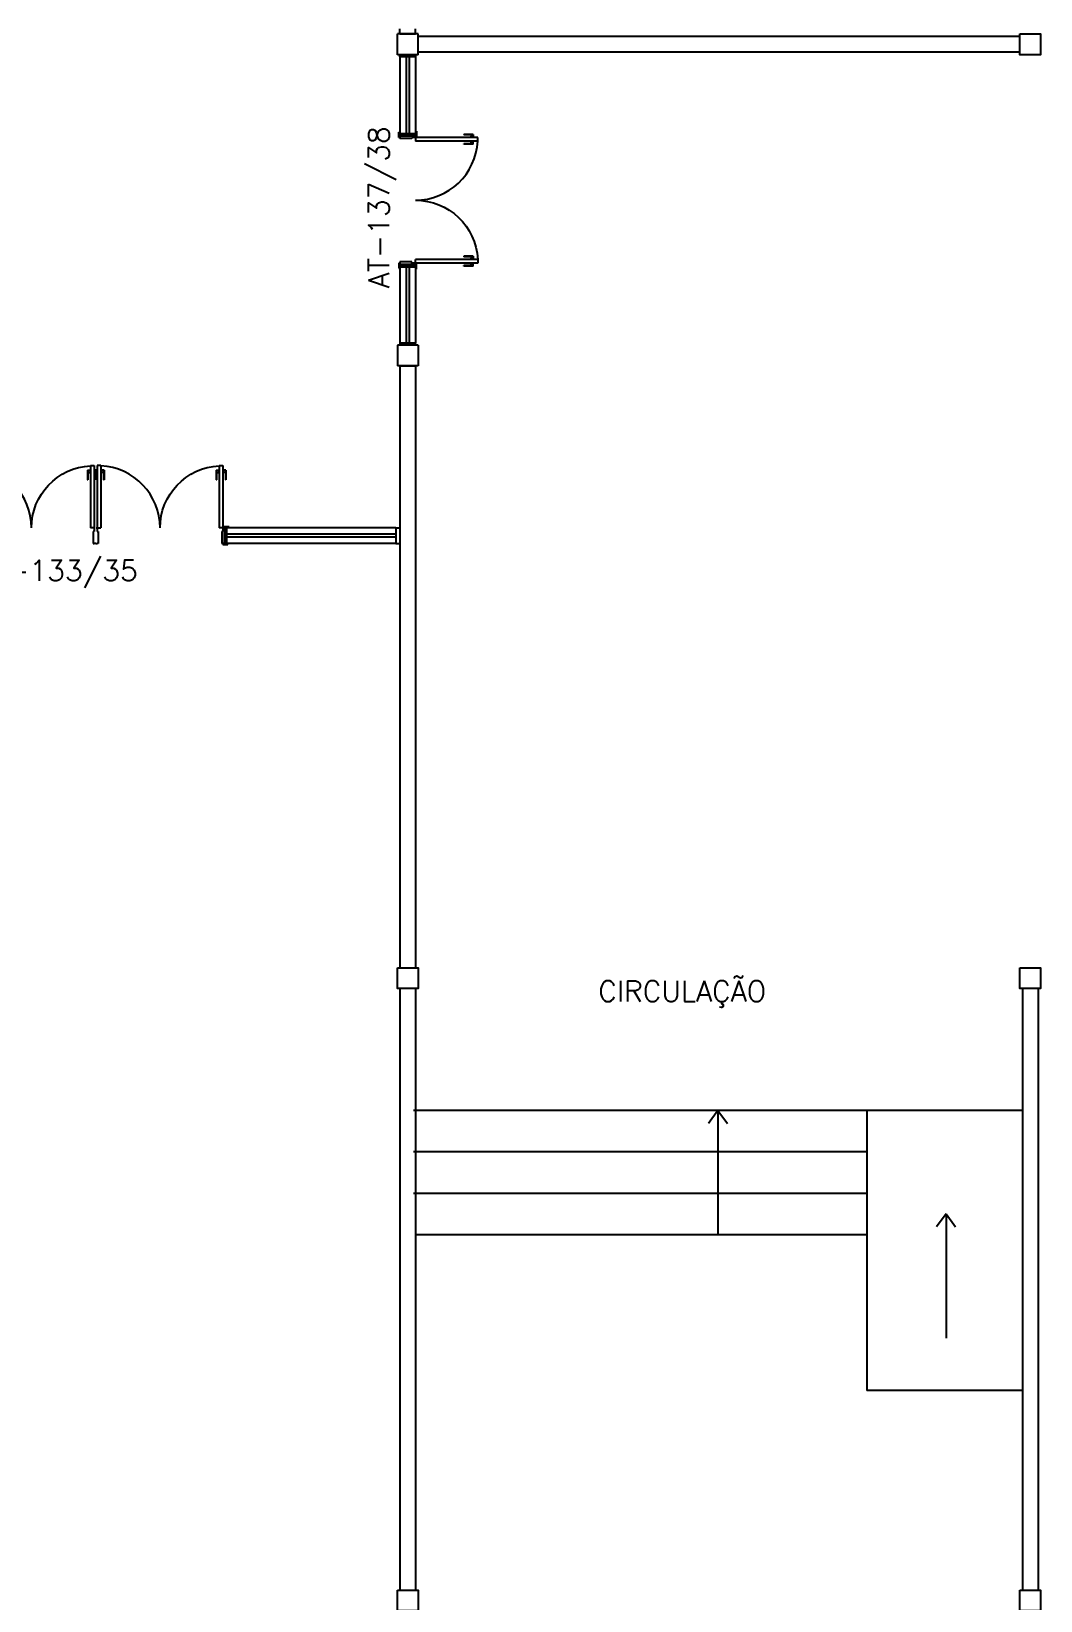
# Model space of a CAD drawing. Header units: millimetres. Extents: x 2069 to 2250, y 1124 to 1284.
# Drawn here: x 2202.35 to 2212.07, y 1151.98 to 1167.11 of the extents above; entities that cross this region are included whole.
import ezdxf

# ---------------------------------------------------------------- set-up
doc = ezdxf.new("R2010")
doc.units = ezdxf.units.MM
for name, color, linetype in [('ALV', 2, 'Continuous'), ('DIV', 2, 'Continuous'), ('ENDEREÇO', 2, 'Continuous'), ('JANELA', 1, 'Continuous'), ('MACANETA', 1, 'Continuous'), ('MARCO', 2, 'Continuous'), ('PAVIMENTO', 1, 'Continuous'), ('PILARES', 3, 'Continuous'), ('PISO', 1, 'Continuous'), ('PORTA', 2, 'Continuous'), ('TEXTO', 2, 'Continuous')]:
    doc.layers.add(name, color=color, linetype=linetype)
doc.styles.add('UNB-100', font='simplex.shx', dxfattribs={"height": 0.2})

# ---------------------------------------------------------------- blocks, each defined once
blk = doc.blocks.new('DOOR-60')
at = {"layer": 'MACANETA', "color": 1}
for p, q in [((-0.08, -0.555), (-0.08, -0.465)), ((-0.08, -0.465), (-0.075, -0.465)), ((-0.08, -0.555), (-0.053, -0.555)), ((-0.075, -0.555), (-0.075, -0.465)), ((-0.075, -0.535), (-0.053, -0.535)), ((-0.053, -0.528), (-0.05, -0.528)), ((-0.053, -0.563), (-0.053, -0.528)), ((-0.053, -0.563), (-0.05, -0.563)), ((-0.012, -0.528), (-0.015, -0.528)), ((-0.012, -0.563), (-0.015, -0.563)), ((-0.012, -0.563), (-0.012, -0.528)), ((0.01, -0.535), (-0.012, -0.535)), ((0.015, -0.555), (-0.012, -0.555)), ((0.01, -0.555), (0.01, -0.465)), ((0.015, -0.465), (0.01, -0.465)), ((0.015, -0.555), (0.015, -0.465))]:
    blk.add_line(p, q, dxfattribs=at)
at = {"layer": 'PORTA'}
for p, q in [((-0.05, -0.6), (-0.05, 0)), ((-0.015, 0), (-0.05, 0)), ((-0.015, -0.6), (-0.015, 0)), ((-0.05, -0.6), (-0.015, -0.6))]:
    blk.add_line(p, q, dxfattribs=at)
at = {"layer": 'PORTA', "color": 1}
blk.add_arc((-0.02, 0), 0.6, 180, 267.134, dxfattribs=at)

msp = doc.modelspace()

# ---------------------------------------------------------------- linework, layer by layer
at = {"layer": 'ALV'}
for p, q in [((2211.87325, 1167.05627), (2206.07325, 1167.05627)), ((2211.87325, 1166.90627), (2206.07325, 1166.90627)), ((2205.89825, 1166.09878), (2206.04825, 1166.09878)), ((2206.04825, 1166.09878), (2205.89825, 1166.09878)), ((2205.89825, 1164.85377), (2205.89825, 1164.85877)), ((2206.04825, 1164.85877), (2205.89825, 1164.85877)), ((2206.04825, 1164.85377), (2205.89825, 1164.85377)), ((2206.04825, 1164.85377), (2206.04825, 1164.85877)), ((2205.89825, 1163.88127), (2205.89825, 1158.08127)), ((2206.04825, 1163.88127), (2206.04825, 1158.08127)), ((2204.20576, 1162.17047), (2204.20576, 1162.32047)), ((2204.20576, 1162.32047), (2204.20576, 1162.17047)), ((2204.20576, 1162.32047), (2204.20576, 1162.17047)), ((2204.20576, 1162.17047), (2204.20576, 1162.32047)), ((2205.89825, 1157.87127), (2205.89825, 1152.08127)), ((2206.04825, 1157.87127), (2206.04825, 1152.08127)), ((2211.89825, 1157.88127), (2211.89825, 1152.08127)), ((2212.04825, 1157.88127), (2212.04825, 1152.08127))]:
    msp.add_line(p, q, dxfattribs=at)
at = {"layer": 'DIV', "color": 3}
for p, q in [((2205.89825, 1167.08127), (2205.89825, 1167.13127)), ((2205.89825, 1167.08127), (2206.04825, 1167.08127)), ((2206.04825, 1167.08127), (2206.04825, 1167.13127)), ((2205.89825, 1163.88127), (2206.04825, 1163.88127))]:
    msp.add_line(p, q, dxfattribs=at)
at = {"layer": 'JANELA', "color": 3}
for p, q in [((2205.89825, 1166.86127), (2205.89825, 1166.88127)), ((2206.04825, 1166.86127), (2205.89825, 1166.86127)), ((2206.04825, 1166.88127), (2206.04825, 1166.86127)), ((2205.89825, 1166.11878), (2205.89825, 1166.09878)), ((2206.04825, 1166.11878), (2205.89825, 1166.11878)), ((2206.04825, 1166.09878), (2206.04825, 1166.11878)), ((2205.89825, 1164.83377), (2205.89825, 1164.85377)), ((2206.04825, 1164.83377), (2205.89825, 1164.83377)), ((2206.04825, 1164.85377), (2206.04825, 1164.83377)), ((2205.89825, 1164.10127), (2205.89825, 1164.08127)), ((2206.04825, 1164.10127), (2205.89825, 1164.10127)), ((2206.04825, 1164.08127), (2206.04825, 1164.10127)), ((2204.20576, 1162.32047), (2204.22576, 1162.32047)), ((2204.20576, 1162.32047), (2204.22576, 1162.32047)), ((2204.22576, 1162.32047), (2204.22576, 1162.17047)), ((2204.22576, 1162.32047), (2204.22576, 1162.17047)), ((2204.22576, 1162.17047), (2204.20576, 1162.17047)), ((2204.22576, 1162.17047), (2204.20576, 1162.17047))]:
    msp.add_line(p, q, dxfattribs=at)
at = {"layer": 'JANELA'}
for p, q in [((2205.89825, 1166.86127), (2205.89825, 1166.11878)), ((2205.95825, 1166.86127), (2205.95825, 1166.11878)), ((2205.98825, 1166.86127), (2205.98825, 1166.11878)), ((2206.04825, 1166.86127), (2206.04825, 1166.11878)), ((2205.89825, 1164.83377), (2205.89825, 1164.10127)), ((2205.95825, 1164.83377), (2205.95825, 1164.10127)), ((2205.98825, 1164.83377), (2205.98825, 1164.10127)), ((2206.04825, 1164.83377), (2206.04825, 1164.10127)), ((2205.85825, 1162.32047), (2204.22576, 1162.32047)), ((2205.85825, 1162.26047), (2204.22576, 1162.26047)), ((2205.85825, 1162.23047), (2204.22576, 1162.23047)), ((2205.85825, 1162.17047), (2204.22576, 1162.17047))]:
    msp.add_line(p, q, dxfattribs=at)
at = {"layer": 'MARCO'}
for p, q in [((2206.04825, 1166.14378), (2206.05825, 1166.14378)), ((2206.05825, 1166.14378), (2206.05825, 1166.09378)), ((2205.88825, 1166.13378), (2205.89825, 1166.13378)), ((2205.88825, 1166.08378), (2205.88825, 1166.13378)), ((2205.89825, 1166.08378), (2205.88825, 1166.08378)), ((2205.89825, 1166.09878), (2205.89825, 1166.08378)), ((2205.89825, 1166.07378), (2205.89825, 1166.08378)), ((2206.01325, 1166.07378), (2205.89825, 1166.07378)), ((2206.01325, 1166.08378), (2206.01325, 1166.07378)), ((2206.04825, 1166.08378), (2206.01325, 1166.08378)), ((2206.04825, 1166.09878), (2206.04825, 1166.09378)), ((2206.04825, 1166.09378), (2206.04825, 1166.08378)), ((2206.05825, 1166.09378), (2206.04825, 1166.09378)), ((2205.89825, 1164.87377), (2205.88825, 1164.87377)), ((2205.88825, 1164.87377), (2205.88825, 1164.82377)), ((2205.88825, 1164.82377), (2205.89825, 1164.82377)), ((2206.01325, 1164.88377), (2205.89825, 1164.88377)), ((2205.89825, 1164.88377), (2205.89825, 1164.87377)), ((2205.89825, 1164.85877), (2205.89825, 1164.87377)), ((2206.01325, 1164.87377), (2206.01325, 1164.88377)), ((2206.04825, 1164.87377), (2206.01325, 1164.87377)), ((2206.04825, 1164.86377), (2206.04825, 1164.87377)), ((2206.05825, 1164.86377), (2206.04825, 1164.86377)), ((2206.04825, 1164.85877), (2206.04825, 1164.86377)), ((2206.04825, 1164.81377), (2206.05825, 1164.81377)), ((2206.05825, 1164.81377), (2206.05825, 1164.86377)), ((2202.94075, 1162.28547), (2202.94075, 1162.17047)), ((2202.95075, 1162.28547), (2202.94075, 1162.28547)), ((2202.95075, 1162.32047), (2202.95075, 1162.28547)), ((2202.96075, 1162.32047), (2202.95075, 1162.32047)), ((2202.97075, 1162.32047), (2202.98075, 1162.32047)), ((2202.98075, 1162.32047), (2202.98075, 1162.28547)), ((2202.98075, 1162.28547), (2202.99075, 1162.28547)), ((2202.99075, 1162.28547), (2202.99075, 1162.17047)), ((2204.18076, 1162.28547), (2204.18076, 1162.17047)), ((2204.19076, 1162.28547), (2204.18076, 1162.28547)), ((2204.19076, 1162.32047), (2204.19076, 1162.28547)), ((2204.20076, 1162.32047), (2204.19076, 1162.32047)), ((2204.20076, 1162.33047), (2204.20076, 1162.32047)), ((2204.25076, 1162.33047), (2204.20076, 1162.33047)), ((2204.20576, 1162.32047), (2204.20076, 1162.32047)), ((2204.25076, 1162.32047), (2204.25076, 1162.33047)), ((2202.94075, 1162.17047), (2202.95075, 1162.17047)), ((2202.96575, 1162.17047), (2202.95075, 1162.17047)), ((2202.96575, 1162.17047), (2202.98075, 1162.17047)), ((2202.99075, 1162.17047), (2202.98075, 1162.17047)), ((2204.18076, 1162.17047), (2204.19076, 1162.17047)), ((2204.20576, 1162.17047), (2204.19076, 1162.17047)), ((2204.19076, 1162.17047), (2204.19076, 1162.16047)), ((2204.19076, 1162.16047), (2204.24076, 1162.16047)), ((2204.24076, 1162.16047), (2204.24076, 1162.17047))]:
    msp.add_line(p, q, dxfattribs=at)
at = {"layer": 'PAVIMENTO'}
for p, q in [((2211.89825, 1156.70627), (2206.02825, 1156.70627)), ((2210.39825, 1156.70627), (2210.39825, 1154.00627)), ((2210.39825, 1156.30627), (2206.02825, 1156.30627)), ((2210.39825, 1155.90627), (2206.02825, 1155.90627)), ((2210.39825, 1155.50627), (2206.04825, 1155.50627)), ((2211.89825, 1154.00627), (2210.39825, 1154.00627))]:
    msp.add_line(p, q, dxfattribs=at)
at = {"layer": 'PILARES'}
for p, q in [((2205.87325, 1166.88127), (2205.87325, 1167.08127)), ((2206.07325, 1167.08127), (2205.87325, 1167.08127)), ((2206.07325, 1166.88127), (2206.07325, 1167.08127)), ((2206.07325, 1166.88127), (2205.87325, 1166.88127)), ((2205.87325, 1164.08127), (2205.87325, 1163.88127)), ((2206.07325, 1164.08127), (2205.87325, 1164.08127)), ((2206.07325, 1164.08127), (2206.07325, 1163.88127)), ((2206.07325, 1163.88127), (2205.87325, 1163.88127))]:
    msp.add_line(p, q, dxfattribs=at)
for points in [[(2211.87325, 1167.08127), (2212.07325, 1167.08127), (2212.07325, 1166.88127), (2211.87325, 1166.88127)], [(2205.87325, 1158.08127), (2206.07325, 1158.08127), (2206.07325, 1157.88127), (2205.87325, 1157.88127)], [(2211.87325, 1158.08127), (2212.07325, 1158.08127), (2212.07325, 1157.88127), (2211.87325, 1157.88127)], [(2211.87325, 1158.08127), (2212.07325, 1158.08127), (2212.07325, 1157.88127), (2211.87325, 1157.88127)], [(2205.87325, 1152.08127), (2206.07325, 1152.08127), (2206.07325, 1151.88127), (2205.87325, 1151.88127)], [(2211.87325, 1152.08127), (2212.07325, 1152.08127), (2212.07325, 1151.88127), (2211.87325, 1151.88127)]]:
    msp.add_lwpolyline(points, close=True, dxfattribs=at)
at = {"layer": 'PISO', "color": 1}
for p, q in [((2208.96325, 1156.70627), (2208.87182, 1156.58013)), ((2208.96325, 1156.70627), (2208.96325, 1155.50627)), ((2208.96325, 1156.70627), (2209.05468, 1156.58013)), ((2211.16196, 1155.71036), (2211.07053, 1155.58422)), ((2211.16196, 1155.71036), (2211.07053, 1155.58422)), ((2211.16196, 1155.71036), (2211.16196, 1154.51036)), ((2211.16196, 1155.71036), (2211.25339, 1155.58422)), ((2211.16196, 1155.71036), (2211.25339, 1155.58422))]:
    msp.add_line(p, q, dxfattribs=at)
at = {"layer": 'PORTA'}
for p, q in [((2205.85825, 1162.32047), (2205.89825, 1162.32047)), ((2205.85825, 1162.32047), (2205.85825, 1162.17047)), ((2205.85825, 1162.17047), (2205.89825, 1162.17047))]:
    msp.add_line(p, q, dxfattribs=at)

# ---------------------------------------------------------------- block references
for p, rotation in [((2206.04825, 1166.09878), 90.0000000025723), ((2201.72574, 1162.32047), 180.0000000025723), ((2201.72574, 1162.32047), 180.0000000025723), ((2202.96575, 1162.32047), 180.0000000025723), ((2202.96575, 1162.32047), 180.0000000025723)]:
    msp.add_blockref('DOOR-60', p, dxfattribs=dict(at, rotation=rotation))
at = {"layer": 'PORTA', "xscale": -1}
for p, rotation in [((2206.04825, 1164.85877), 89.99999999742766), ((2202.96575, 1162.32047), 179.9999999974277), ((2202.96575, 1162.32047), 179.9999999974277), ((2204.20576, 1162.32047), 179.9999999974277), ((2204.20576, 1162.32047), 179.9999999974277)]:
    msp.add_blockref('DOOR-60', p, dxfattribs=dict(at, rotation=rotation))

# ---------------------------------------------------------------- texts
at = {"layer": 'ENDEREÇO', "style": 'UNB-100'}
msp.add_text('AT-137/38', height=0.2, rotation=90, dxfattribs=at).set_placement((2205.79526, 1164.63135))
msp.add_text('AT-133/35', height=0.2, dxfattribs=at).set_placement((2201.81199, 1161.80944))
at = {"layer": 'TEXTO', "style": 'UNB-100'}
msp.add_text('CIRCULAÇÃO', height=0.2, dxfattribs=at).set_placement((2207.80924, 1157.75444))

doc.saveas('drawing.dxf')
